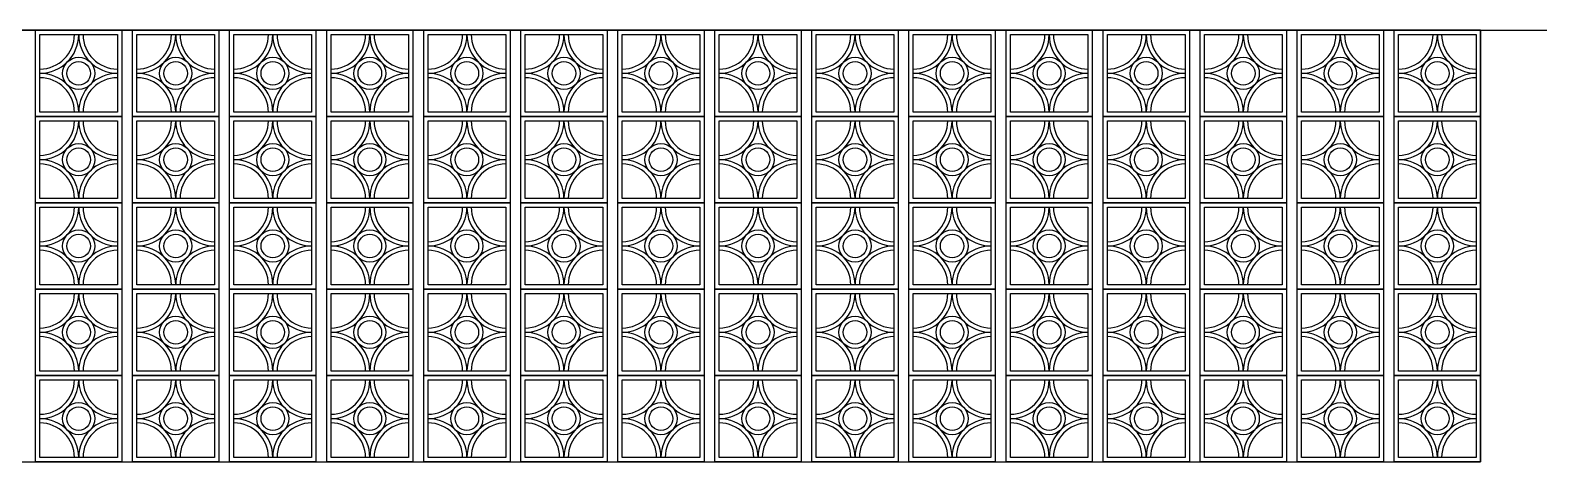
# Model space of a CAD drawing. Header units: metres. Extents: x 1422408 to 2565053, y 3723 to 80428.
# Drawn here: x 2267915.489 to 2267918.986, y 4222.563 to 4223.563 of the extents above; entities that cross this region are included whole.
import ezdxf

# ---------------------------------------------------------------- set-up
doc = ezdxf.new("R2010")
doc.units = ezdxf.units.M
doc.header["$LTSCALE"] = 3.5
doc.header["$MEASUREMENT"] = 0
doc.layers.get('0').update_dxf_attribs({"linetype": 'CONTINUOUS'})

msp = doc.modelspace()

# ---------------------------------------------------------------- linework, layer by layer
msp.add_line((2267907.48343, 4223.56294), (2267947.06853, 4223.56294))
for points in [[(2267913.70107, 4222.56294), (2267918.85106, 4222.56294), (2267918.85106, 4223.56294), (2267913.70107, 4223.56294)], [(2267915.50107, 4223.56294), (2267915.70107, 4223.56294), (2267915.70107, 4223.36294), (2267915.50107, 4223.36294)], [(2267915.72607, 4223.56294), (2267915.92607, 4223.56294), (2267915.92607, 4223.36294), (2267915.72607, 4223.36294)], [(2267915.95107, 4223.56294), (2267916.15107, 4223.56294), (2267916.15107, 4223.36294), (2267915.95107, 4223.36294)], [(2267916.17607, 4223.56294), (2267916.37607, 4223.56294), (2267916.37607, 4223.36294), (2267916.17607, 4223.36294)], [(2267916.40107, 4223.56294), (2267916.60107, 4223.56294), (2267916.60107, 4223.36294), (2267916.40107, 4223.36294)], [(2267916.62607, 4223.56294), (2267916.82607, 4223.56294), (2267916.82607, 4223.36294), (2267916.62607, 4223.36294)], [(2267916.85107, 4223.56294), (2267917.05106, 4223.56294), (2267917.05106, 4223.36294), (2267916.85107, 4223.36294)], [(2267917.07606, 4223.56294), (2267917.27606, 4223.56294), (2267917.27606, 4223.36294), (2267917.07606, 4223.36294)], [(2267917.30106, 4223.56294), (2267917.50106, 4223.56294), (2267917.50106, 4223.36294), (2267917.30106, 4223.36294)], [(2267917.52606, 4223.56294), (2267917.72606, 4223.56294), (2267917.72606, 4223.36294), (2267917.52606, 4223.36294)], [(2267917.75106, 4223.56294), (2267917.95106, 4223.56294), (2267917.95106, 4223.36294), (2267917.75106, 4223.36294)], [(2267917.97606, 4223.56294), (2267918.17606, 4223.56294), (2267918.17606, 4223.36294), (2267917.97606, 4223.36294)], [(2267918.20106, 4223.56294), (2267918.40106, 4223.56294), (2267918.40106, 4223.36294), (2267918.20106, 4223.36294)], [(2267918.42606, 4223.56294), (2267918.62606, 4223.56294), (2267918.62606, 4223.36294), (2267918.42606, 4223.36294)], [(2267918.65106, 4223.56294), (2267918.85106, 4223.56294), (2267918.85106, 4223.36294), (2267918.65106, 4223.36294)], [(2267915.51107, 4223.55294), (2267915.69107, 4223.55294), (2267915.69107, 4223.37294), (2267915.51107, 4223.37294)], [(2267915.73607, 4223.55294), (2267915.91607, 4223.55294), (2267915.91607, 4223.37294), (2267915.73607, 4223.37294)], [(2267915.96107, 4223.55294), (2267916.14107, 4223.55294), (2267916.14107, 4223.37294), (2267915.96107, 4223.37294)], [(2267916.18607, 4223.55294), (2267916.36607, 4223.55294), (2267916.36607, 4223.37294), (2267916.18607, 4223.37294)], [(2267916.41107, 4223.55294), (2267916.59107, 4223.55294), (2267916.59107, 4223.37294), (2267916.41107, 4223.37294)], [(2267916.63607, 4223.55294), (2267916.81607, 4223.55294), (2267916.81607, 4223.37294), (2267916.63607, 4223.37294)], [(2267916.86107, 4223.55294), (2267917.04106, 4223.55294), (2267917.04106, 4223.37294), (2267916.86107, 4223.37294)], [(2267917.08606, 4223.55294), (2267917.26606, 4223.55294), (2267917.26606, 4223.37294), (2267917.08606, 4223.37294)], [(2267917.31106, 4223.55294), (2267917.49106, 4223.55294), (2267917.49106, 4223.37294), (2267917.31106, 4223.37294)], [(2267917.53606, 4223.55294), (2267917.71606, 4223.55294), (2267917.71606, 4223.37294), (2267917.53606, 4223.37294)], [(2267917.76106, 4223.55294), (2267917.94106, 4223.55294), (2267917.94106, 4223.37294), (2267917.76106, 4223.37294)], [(2267917.98606, 4223.55294), (2267918.16606, 4223.55294), (2267918.16606, 4223.37294), (2267917.98606, 4223.37294)], [(2267918.21106, 4223.55294), (2267918.39106, 4223.55294), (2267918.39106, 4223.37294), (2267918.21106, 4223.37294)], [(2267918.43606, 4223.55294), (2267918.61606, 4223.55294), (2267918.61606, 4223.37294), (2267918.43606, 4223.37294)], [(2267918.66106, 4223.55294), (2267918.84106, 4223.55294), (2267918.84106, 4223.37294), (2267918.66106, 4223.37294)], [(2267915.50107, 4223.36294), (2267915.70107, 4223.36294), (2267915.70107, 4223.16294), (2267915.50107, 4223.16294)], [(2267915.51107, 4223.35294), (2267915.69107, 4223.35294), (2267915.69107, 4223.17294), (2267915.51107, 4223.17294)], [(2267915.72607, 4223.36294), (2267915.92607, 4223.36294), (2267915.92607, 4223.16294), (2267915.72607, 4223.16294)], [(2267915.73607, 4223.35294), (2267915.91607, 4223.35294), (2267915.91607, 4223.17294), (2267915.73607, 4223.17294)], [(2267915.95107, 4223.36294), (2267916.15107, 4223.36294), (2267916.15107, 4223.16294), (2267915.95107, 4223.16294)], [(2267915.96107, 4223.35294), (2267916.14107, 4223.35294), (2267916.14107, 4223.17294), (2267915.96107, 4223.17294)], [(2267916.17607, 4223.36294), (2267916.37607, 4223.36294), (2267916.37607, 4223.16294), (2267916.17607, 4223.16294)], [(2267916.18607, 4223.35294), (2267916.36607, 4223.35294), (2267916.36607, 4223.17294), (2267916.18607, 4223.17294)], [(2267916.40107, 4223.36294), (2267916.60107, 4223.36294), (2267916.60107, 4223.16294), (2267916.40107, 4223.16294)], [(2267916.41107, 4223.35294), (2267916.59107, 4223.35294), (2267916.59107, 4223.17294), (2267916.41107, 4223.17294)], [(2267916.62607, 4223.36294), (2267916.82607, 4223.36294), (2267916.82607, 4223.16294), (2267916.62607, 4223.16294)], [(2267916.63607, 4223.35294), (2267916.81607, 4223.35294), (2267916.81607, 4223.17294), (2267916.63607, 4223.17294)], [(2267916.85107, 4223.36294), (2267917.05106, 4223.36294), (2267917.05106, 4223.16294), (2267916.85107, 4223.16294)], [(2267916.86107, 4223.35294), (2267917.04106, 4223.35294), (2267917.04106, 4223.17294), (2267916.86107, 4223.17294)], [(2267917.07606, 4223.36294), (2267917.27606, 4223.36294), (2267917.27606, 4223.16294), (2267917.07606, 4223.16294)], [(2267917.08606, 4223.35294), (2267917.26606, 4223.35294), (2267917.26606, 4223.17294), (2267917.08606, 4223.17294)], [(2267917.30106, 4223.36294), (2267917.50106, 4223.36294), (2267917.50106, 4223.16294), (2267917.30106, 4223.16294)], [(2267917.31106, 4223.35294), (2267917.49106, 4223.35294), (2267917.49106, 4223.17294), (2267917.31106, 4223.17294)], [(2267917.52606, 4223.36294), (2267917.72606, 4223.36294), (2267917.72606, 4223.16294), (2267917.52606, 4223.16294)], [(2267917.53606, 4223.35294), (2267917.71606, 4223.35294), (2267917.71606, 4223.17294), (2267917.53606, 4223.17294)], [(2267917.75106, 4223.36294), (2267917.95106, 4223.36294), (2267917.95106, 4223.16294), (2267917.75106, 4223.16294)], [(2267917.76106, 4223.35294), (2267917.94106, 4223.35294), (2267917.94106, 4223.17294), (2267917.76106, 4223.17294)], [(2267917.97606, 4223.36294), (2267918.17606, 4223.36294), (2267918.17606, 4223.16294), (2267917.97606, 4223.16294)], [(2267917.98606, 4223.35294), (2267918.16606, 4223.35294), (2267918.16606, 4223.17294), (2267917.98606, 4223.17294)], [(2267918.20106, 4223.36294), (2267918.40106, 4223.36294), (2267918.40106, 4223.16294), (2267918.20106, 4223.16294)], [(2267918.21106, 4223.35294), (2267918.39106, 4223.35294), (2267918.39106, 4223.17294), (2267918.21106, 4223.17294)], [(2267918.42606, 4223.36294), (2267918.62606, 4223.36294), (2267918.62606, 4223.16294), (2267918.42606, 4223.16294)], [(2267918.43606, 4223.35294), (2267918.61606, 4223.35294), (2267918.61606, 4223.17294), (2267918.43606, 4223.17294)], [(2267918.65106, 4223.36294), (2267918.85106, 4223.36294), (2267918.85106, 4223.16294), (2267918.65106, 4223.16294)], [(2267918.66106, 4223.35294), (2267918.84106, 4223.35294), (2267918.84106, 4223.17294), (2267918.66106, 4223.17294)], [(2267915.50107, 4223.16294), (2267915.70107, 4223.16294), (2267915.70107, 4222.96294), (2267915.50107, 4222.96294)], [(2267915.51107, 4223.15294), (2267915.69107, 4223.15294), (2267915.69107, 4222.97294), (2267915.51107, 4222.97294)], [(2267915.72607, 4223.16294), (2267915.92607, 4223.16294), (2267915.92607, 4222.96294), (2267915.72607, 4222.96294)], [(2267915.73607, 4223.15294), (2267915.91607, 4223.15294), (2267915.91607, 4222.97294), (2267915.73607, 4222.97294)], [(2267915.95107, 4223.16294), (2267916.15107, 4223.16294), (2267916.15107, 4222.96294), (2267915.95107, 4222.96294)], [(2267915.96107, 4223.15294), (2267916.14107, 4223.15294), (2267916.14107, 4222.97294), (2267915.96107, 4222.97294)], [(2267916.17607, 4223.16294), (2267916.37607, 4223.16294), (2267916.37607, 4222.96294), (2267916.17607, 4222.96294)], [(2267916.18607, 4223.15294), (2267916.36607, 4223.15294), (2267916.36607, 4222.97294), (2267916.18607, 4222.97294)], [(2267916.40107, 4223.16294), (2267916.60107, 4223.16294), (2267916.60107, 4222.96294), (2267916.40107, 4222.96294)], [(2267916.41107, 4223.15294), (2267916.59107, 4223.15294), (2267916.59107, 4222.97294), (2267916.41107, 4222.97294)], [(2267916.62607, 4223.16294), (2267916.82607, 4223.16294), (2267916.82607, 4222.96294), (2267916.62607, 4222.96294)], [(2267916.63607, 4223.15294), (2267916.81607, 4223.15294), (2267916.81607, 4222.97294), (2267916.63607, 4222.97294)], [(2267916.85107, 4223.16294), (2267917.05106, 4223.16294), (2267917.05106, 4222.96294), (2267916.85107, 4222.96294)], [(2267916.86107, 4223.15294), (2267917.04106, 4223.15294), (2267917.04106, 4222.97294), (2267916.86107, 4222.97294)], [(2267917.07606, 4223.16294), (2267917.27606, 4223.16294), (2267917.27606, 4222.96294), (2267917.07606, 4222.96294)], [(2267917.08606, 4223.15294), (2267917.26606, 4223.15294), (2267917.26606, 4222.97294), (2267917.08606, 4222.97294)], [(2267917.30106, 4223.16294), (2267917.50106, 4223.16294), (2267917.50106, 4222.96294), (2267917.30106, 4222.96294)], [(2267917.31106, 4223.15294), (2267917.49106, 4223.15294), (2267917.49106, 4222.97294), (2267917.31106, 4222.97294)], [(2267917.52606, 4223.16294), (2267917.72606, 4223.16294), (2267917.72606, 4222.96294), (2267917.52606, 4222.96294)], [(2267917.53606, 4223.15294), (2267917.71606, 4223.15294), (2267917.71606, 4222.97294), (2267917.53606, 4222.97294)], [(2267917.75106, 4223.16294), (2267917.95106, 4223.16294), (2267917.95106, 4222.96294), (2267917.75106, 4222.96294)], [(2267917.76106, 4223.15294), (2267917.94106, 4223.15294), (2267917.94106, 4222.97294), (2267917.76106, 4222.97294)], [(2267917.97606, 4223.16294), (2267918.17606, 4223.16294), (2267918.17606, 4222.96294), (2267917.97606, 4222.96294)], [(2267917.98606, 4223.15294), (2267918.16606, 4223.15294), (2267918.16606, 4222.97294), (2267917.98606, 4222.97294)], [(2267918.20106, 4223.16294), (2267918.40106, 4223.16294), (2267918.40106, 4222.96294), (2267918.20106, 4222.96294)], [(2267918.21106, 4223.15294), (2267918.39106, 4223.15294), (2267918.39106, 4222.97294), (2267918.21106, 4222.97294)], [(2267918.42606, 4223.16294), (2267918.62606, 4223.16294), (2267918.62606, 4222.96294), (2267918.42606, 4222.96294)], [(2267918.43606, 4223.15294), (2267918.61606, 4223.15294), (2267918.61606, 4222.97294), (2267918.43606, 4222.97294)], [(2267918.65106, 4223.16294), (2267918.85106, 4223.16294), (2267918.85106, 4222.96294), (2267918.65106, 4222.96294)], [(2267918.66106, 4223.15294), (2267918.84106, 4223.15294), (2267918.84106, 4222.97294), (2267918.66106, 4222.97294)], [(2267915.50107, 4222.96294), (2267915.70107, 4222.96294), (2267915.70107, 4222.76294), (2267915.50107, 4222.76294)], [(2267915.51107, 4222.95294), (2267915.69107, 4222.95294), (2267915.69107, 4222.77294), (2267915.51107, 4222.77294)], [(2267915.72607, 4222.96294), (2267915.92607, 4222.96294), (2267915.92607, 4222.76294), (2267915.72607, 4222.76294)], [(2267915.73607, 4222.95294), (2267915.91607, 4222.95294), (2267915.91607, 4222.77294), (2267915.73607, 4222.77294)], [(2267915.95107, 4222.96294), (2267916.15107, 4222.96294), (2267916.15107, 4222.76294), (2267915.95107, 4222.76294)], [(2267915.96107, 4222.95294), (2267916.14107, 4222.95294), (2267916.14107, 4222.77294), (2267915.96107, 4222.77294)], [(2267916.17607, 4222.96294), (2267916.37607, 4222.96294), (2267916.37607, 4222.76294), (2267916.17607, 4222.76294)], [(2267916.18607, 4222.95294), (2267916.36607, 4222.95294), (2267916.36607, 4222.77294), (2267916.18607, 4222.77294)], [(2267916.40107, 4222.96294), (2267916.60107, 4222.96294), (2267916.60107, 4222.76294), (2267916.40107, 4222.76294)], [(2267916.41107, 4222.95294), (2267916.59107, 4222.95294), (2267916.59107, 4222.77294), (2267916.41107, 4222.77294)], [(2267916.62607, 4222.96294), (2267916.82607, 4222.96294), (2267916.82607, 4222.76294), (2267916.62607, 4222.76294)], [(2267916.63607, 4222.95294), (2267916.81607, 4222.95294), (2267916.81607, 4222.77294), (2267916.63607, 4222.77294)], [(2267916.85107, 4222.96294), (2267917.05106, 4222.96294), (2267917.05106, 4222.76294), (2267916.85107, 4222.76294)], [(2267916.86107, 4222.95294), (2267917.04106, 4222.95294), (2267917.04106, 4222.77294), (2267916.86107, 4222.77294)], [(2267917.07606, 4222.96294), (2267917.27606, 4222.96294), (2267917.27606, 4222.76294), (2267917.07606, 4222.76294)], [(2267917.08606, 4222.95294), (2267917.26606, 4222.95294), (2267917.26606, 4222.77294), (2267917.08606, 4222.77294)], [(2267917.30106, 4222.96294), (2267917.50106, 4222.96294), (2267917.50106, 4222.76294), (2267917.30106, 4222.76294)], [(2267917.31106, 4222.95294), (2267917.49106, 4222.95294), (2267917.49106, 4222.77294), (2267917.31106, 4222.77294)], [(2267917.52606, 4222.96294), (2267917.72606, 4222.96294), (2267917.72606, 4222.76294), (2267917.52606, 4222.76294)], [(2267917.53606, 4222.95294), (2267917.71606, 4222.95294), (2267917.71606, 4222.77294), (2267917.53606, 4222.77294)], [(2267917.75106, 4222.96294), (2267917.95106, 4222.96294), (2267917.95106, 4222.76294), (2267917.75106, 4222.76294)], [(2267917.76106, 4222.95294), (2267917.94106, 4222.95294), (2267917.94106, 4222.77294), (2267917.76106, 4222.77294)], [(2267917.97606, 4222.96294), (2267918.17606, 4222.96294), (2267918.17606, 4222.76294), (2267917.97606, 4222.76294)], [(2267917.98606, 4222.95294), (2267918.16606, 4222.95294), (2267918.16606, 4222.77294), (2267917.98606, 4222.77294)], [(2267918.20106, 4222.96294), (2267918.40106, 4222.96294), (2267918.40106, 4222.76294), (2267918.20106, 4222.76294)], [(2267918.21106, 4222.95294), (2267918.39106, 4222.95294), (2267918.39106, 4222.77294), (2267918.21106, 4222.77294)], [(2267918.42606, 4222.96294), (2267918.62606, 4222.96294), (2267918.62606, 4222.76294), (2267918.42606, 4222.76294)], [(2267918.43606, 4222.95294), (2267918.61606, 4222.95294), (2267918.61606, 4222.77294), (2267918.43606, 4222.77294)], [(2267918.65106, 4222.96294), (2267918.85106, 4222.96294), (2267918.85106, 4222.76294), (2267918.65106, 4222.76294)], [(2267918.66106, 4222.95294), (2267918.84106, 4222.95294), (2267918.84106, 4222.77294), (2267918.66106, 4222.77294)], [(2267915.50107, 4222.76294), (2267915.70107, 4222.76294), (2267915.70107, 4222.56294), (2267915.50107, 4222.56294)], [(2267915.72607, 4222.76294), (2267915.92607, 4222.76294), (2267915.92607, 4222.56294), (2267915.72607, 4222.56294)], [(2267915.95107, 4222.76294), (2267916.15107, 4222.76294), (2267916.15107, 4222.56294), (2267915.95107, 4222.56294)], [(2267916.17607, 4222.76294), (2267916.37607, 4222.76294), (2267916.37607, 4222.56294), (2267916.17607, 4222.56294)], [(2267916.40107, 4222.76294), (2267916.60107, 4222.76294), (2267916.60107, 4222.56294), (2267916.40107, 4222.56294)], [(2267916.62607, 4222.76294), (2267916.82607, 4222.76294), (2267916.82607, 4222.56294), (2267916.62607, 4222.56294)], [(2267916.85107, 4222.76294), (2267917.05106, 4222.76294), (2267917.05106, 4222.56294), (2267916.85107, 4222.56294)], [(2267917.07606, 4222.76294), (2267917.27606, 4222.76294), (2267917.27606, 4222.56294), (2267917.07606, 4222.56294)], [(2267917.30106, 4222.76294), (2267917.50106, 4222.76294), (2267917.50106, 4222.56294), (2267917.30106, 4222.56294)], [(2267917.52606, 4222.76294), (2267917.72606, 4222.76294), (2267917.72606, 4222.56294), (2267917.52606, 4222.56294)], [(2267917.75106, 4222.76294), (2267917.95106, 4222.76294), (2267917.95106, 4222.56294), (2267917.75106, 4222.56294)], [(2267917.97606, 4222.76294), (2267918.17606, 4222.76294), (2267918.17606, 4222.56294), (2267917.97606, 4222.56294)], [(2267918.20106, 4222.76294), (2267918.40106, 4222.76294), (2267918.40106, 4222.56294), (2267918.20106, 4222.56294)], [(2267918.42606, 4222.76294), (2267918.62606, 4222.76294), (2267918.62606, 4222.56294), (2267918.42606, 4222.56294)], [(2267918.65106, 4222.76294), (2267918.85106, 4222.76294), (2267918.85106, 4222.56294), (2267918.65106, 4222.56294)], [(2267915.51107, 4222.75294), (2267915.69107, 4222.75294), (2267915.69107, 4222.57294), (2267915.51107, 4222.57294)], [(2267915.73607, 4222.75294), (2267915.91607, 4222.75294), (2267915.91607, 4222.57294), (2267915.73607, 4222.57294)], [(2267915.96107, 4222.75294), (2267916.14107, 4222.75294), (2267916.14107, 4222.57294), (2267915.96107, 4222.57294)], [(2267916.18607, 4222.75294), (2267916.36607, 4222.75294), (2267916.36607, 4222.57294), (2267916.18607, 4222.57294)], [(2267916.41107, 4222.75294), (2267916.59107, 4222.75294), (2267916.59107, 4222.57294), (2267916.41107, 4222.57294)], [(2267916.63607, 4222.75294), (2267916.81607, 4222.75294), (2267916.81607, 4222.57294), (2267916.63607, 4222.57294)], [(2267916.86107, 4222.75294), (2267917.04106, 4222.75294), (2267917.04106, 4222.57294), (2267916.86107, 4222.57294)], [(2267917.08606, 4222.75294), (2267917.26606, 4222.75294), (2267917.26606, 4222.57294), (2267917.08606, 4222.57294)], [(2267917.31106, 4222.75294), (2267917.49106, 4222.75294), (2267917.49106, 4222.57294), (2267917.31106, 4222.57294)], [(2267917.53606, 4222.75294), (2267917.71606, 4222.75294), (2267917.71606, 4222.57294), (2267917.53606, 4222.57294)], [(2267917.76106, 4222.75294), (2267917.94106, 4222.75294), (2267917.94106, 4222.57294), (2267917.76106, 4222.57294)], [(2267917.98606, 4222.75294), (2267918.16606, 4222.75294), (2267918.16606, 4222.57294), (2267917.98606, 4222.57294)], [(2267918.21106, 4222.75294), (2267918.39106, 4222.75294), (2267918.39106, 4222.57294), (2267918.21106, 4222.57294)], [(2267918.43606, 4222.75294), (2267918.61606, 4222.75294), (2267918.61606, 4222.57294), (2267918.43606, 4222.57294)], [(2267918.66106, 4222.75294), (2267918.84106, 4222.75294), (2267918.84106, 4222.57294), (2267918.66106, 4222.57294)]]:
    msp.add_lwpolyline(points, close=True)
for centre, radius in [((2267915.60107, 4223.46294), 0.03728), ((2267915.82607, 4223.46294), 0.03728), ((2267916.05107, 4223.46294), 0.03728), ((2267916.27607, 4223.46294), 0.03728), ((2267916.50107, 4223.46294), 0.03728), ((2267916.72607, 4223.46294), 0.03728), ((2267916.95107, 4223.46294), 0.03728), ((2267917.17606, 4223.46294), 0.03728), ((2267917.40106, 4223.46294), 0.03728), ((2267917.62606, 4223.46294), 0.03728), ((2267917.85106, 4223.46294), 0.03728), ((2267918.07606, 4223.46294), 0.03728), ((2267918.30106, 4223.46294), 0.03728), ((2267918.52606, 4223.46294), 0.03728), ((2267918.75106, 4223.46294), 0.03728), ((2267915.60107, 4223.46294), 0.02728), ((2267915.82607, 4223.46294), 0.02728), ((2267916.05107, 4223.46294), 0.02728), ((2267916.27607, 4223.46294), 0.02728), ((2267916.50107, 4223.46294), 0.02728), ((2267916.72607, 4223.46294), 0.02728), ((2267916.95107, 4223.46294), 0.02728), ((2267917.17606, 4223.46294), 0.02728), ((2267917.40106, 4223.46294), 0.02728), ((2267917.62606, 4223.46294), 0.02728), ((2267917.85106, 4223.46294), 0.02728), ((2267918.07606, 4223.46294), 0.02728), ((2267918.30106, 4223.46294), 0.02728), ((2267918.52606, 4223.46294), 0.02728), ((2267918.75106, 4223.46294), 0.02728), ((2267915.60107, 4223.26294), 0.03728), ((2267915.60107, 4223.26294), 0.02728), ((2267915.82607, 4223.26294), 0.03728), ((2267915.82607, 4223.26294), 0.02728), ((2267916.05107, 4223.26294), 0.03728), ((2267916.05107, 4223.26294), 0.02728), ((2267916.27607, 4223.26294), 0.03728), ((2267916.27607, 4223.26294), 0.02728), ((2267916.50107, 4223.26294), 0.03728), ((2267916.50107, 4223.26294), 0.02728), ((2267916.72607, 4223.26294), 0.03728), ((2267916.72607, 4223.26294), 0.02728), ((2267916.95107, 4223.26294), 0.03728), ((2267916.95107, 4223.26294), 0.02728), ((2267917.17606, 4223.26294), 0.03728), ((2267917.17606, 4223.26294), 0.02728), ((2267917.40106, 4223.26294), 0.03728), ((2267917.40106, 4223.26294), 0.02728), ((2267917.62606, 4223.26294), 0.03728), ((2267917.62606, 4223.26294), 0.02728), ((2267917.85106, 4223.26294), 0.03728), ((2267917.85106, 4223.26294), 0.02728), ((2267918.07606, 4223.26294), 0.03728), ((2267918.07606, 4223.26294), 0.02728), ((2267918.30106, 4223.26294), 0.03728), ((2267918.30106, 4223.26294), 0.02728), ((2267918.52606, 4223.26294), 0.03728), ((2267918.52606, 4223.26294), 0.02728), ((2267918.75106, 4223.26294), 0.03728), ((2267918.75106, 4223.26294), 0.02728), ((2267915.60107, 4223.06294), 0.03728), ((2267915.60107, 4223.06294), 0.02728), ((2267915.82607, 4223.06294), 0.03728), ((2267915.82607, 4223.06294), 0.02728), ((2267916.05107, 4223.06294), 0.03728), ((2267916.05107, 4223.06294), 0.02728), ((2267916.27607, 4223.06294), 0.03728), ((2267916.27607, 4223.06294), 0.02728), ((2267916.50107, 4223.06294), 0.03728), ((2267916.50107, 4223.06294), 0.02728), ((2267916.72607, 4223.06294), 0.03728), ((2267916.72607, 4223.06294), 0.02728), ((2267916.95107, 4223.06294), 0.03728), ((2267916.95107, 4223.06294), 0.02728), ((2267917.17606, 4223.06294), 0.03728), ((2267917.17606, 4223.06294), 0.02728), ((2267917.40106, 4223.06294), 0.03728), ((2267917.40106, 4223.06294), 0.02728), ((2267917.62606, 4223.06294), 0.03728), ((2267917.62606, 4223.06294), 0.02728), ((2267917.85106, 4223.06294), 0.03728), ((2267917.85106, 4223.06294), 0.02728), ((2267918.07606, 4223.06294), 0.03728), ((2267918.07606, 4223.06294), 0.02728), ((2267918.30106, 4223.06294), 0.03728), ((2267918.30106, 4223.06294), 0.02728), ((2267918.52606, 4223.06294), 0.03728), ((2267918.52606, 4223.06294), 0.02728), ((2267918.75106, 4223.06294), 0.03728), ((2267918.75106, 4223.06294), 0.02728), ((2267915.60107, 4222.86294), 0.03728), ((2267915.82607, 4222.86294), 0.03728), ((2267916.05107, 4222.86294), 0.03728), ((2267916.27607, 4222.86294), 0.03728), ((2267916.50107, 4222.86294), 0.03728), ((2267916.72607, 4222.86294), 0.03728), ((2267916.95107, 4222.86294), 0.03728), ((2267917.17606, 4222.86294), 0.03728), ((2267917.40106, 4222.86294), 0.03728), ((2267917.62606, 4222.86294), 0.03728), ((2267917.85106, 4222.86294), 0.03728), ((2267918.07606, 4222.86294), 0.03728), ((2267918.30106, 4222.86294), 0.03728), ((2267918.52606, 4222.86294), 0.03728), ((2267918.75106, 4222.86294), 0.03728), ((2267915.60107, 4222.86294), 0.02728), ((2267915.82607, 4222.86294), 0.02728), ((2267916.05107, 4222.86294), 0.02728), ((2267916.27607, 4222.86294), 0.02728), ((2267916.50107, 4222.86294), 0.02728), ((2267916.72607, 4222.86294), 0.02728), ((2267916.95107, 4222.86294), 0.02728), ((2267917.17606, 4222.86294), 0.02728), ((2267917.40106, 4222.86294), 0.02728), ((2267917.62606, 4222.86294), 0.02728), ((2267917.85106, 4222.86294), 0.02728), ((2267918.07606, 4222.86294), 0.02728), ((2267918.30106, 4222.86294), 0.02728), ((2267918.52606, 4222.86294), 0.02728), ((2267918.75106, 4222.86294), 0.02728), ((2267915.60107, 4222.66294), 0.03728), ((2267915.60107, 4222.66294), 0.02728), ((2267915.82607, 4222.66294), 0.03728), ((2267915.82607, 4222.66294), 0.02728), ((2267916.05107, 4222.66294), 0.03728), ((2267916.05107, 4222.66294), 0.02728), ((2267916.27607, 4222.66294), 0.03728), ((2267916.27607, 4222.66294), 0.02728), ((2267916.50107, 4222.66294), 0.03728), ((2267916.50107, 4222.66294), 0.02728), ((2267916.72607, 4222.66294), 0.03728), ((2267916.72607, 4222.66294), 0.02728), ((2267916.95107, 4222.66294), 0.03728), ((2267916.95107, 4222.66294), 0.02728), ((2267917.17606, 4222.66294), 0.03728), ((2267917.17606, 4222.66294), 0.02728), ((2267917.40106, 4222.66294), 0.03728), ((2267917.40106, 4222.66294), 0.02728), ((2267917.62606, 4222.66294), 0.03728), ((2267917.62606, 4222.66294), 0.02728), ((2267917.85106, 4222.66294), 0.03728), ((2267917.85106, 4222.66294), 0.02728), ((2267918.07606, 4222.66294), 0.03728), ((2267918.07606, 4222.66294), 0.02728), ((2267918.30106, 4222.66294), 0.03728), ((2267918.30106, 4222.66294), 0.02728), ((2267918.52606, 4222.66294), 0.03728), ((2267918.52606, 4222.66294), 0.02728), ((2267918.75106, 4222.66294), 0.03728), ((2267918.75106, 4222.66294), 0.02728)]:
    msp.add_circle(centre, radius)
for centre, radius, start, end in [((2267915.51107, 4223.55294), 0.09, 270, 0), ((2267915.51107, 4223.55294), 0.08, 270, 0), ((2267915.69107, 4223.55294), 0.09, 180, 270), ((2267915.69107, 4223.55294), 0.08, 180, 270), ((2267915.73607, 4223.55294), 0.09, 270, 0), ((2267915.73607, 4223.55294), 0.08, 270, 0), ((2267915.91607, 4223.55294), 0.09, 180, 270), ((2267915.91607, 4223.55294), 0.08, 180, 270), ((2267915.96107, 4223.55294), 0.09, 270, 0), ((2267915.96107, 4223.55294), 0.08, 270, 0), ((2267916.14107, 4223.55294), 0.09, 180, 270), ((2267916.14107, 4223.55294), 0.08, 180, 270), ((2267916.18607, 4223.55294), 0.09, 270, 0), ((2267916.18607, 4223.55294), 0.08, 270, 0), ((2267916.36607, 4223.55294), 0.09, 180, 270), ((2267916.36607, 4223.55294), 0.08, 180, 270), ((2267916.41107, 4223.55294), 0.09, 270, 0), ((2267916.41107, 4223.55294), 0.08, 270, 0), ((2267916.59107, 4223.55294), 0.09, 180, 270), ((2267916.59107, 4223.55294), 0.08, 180, 270), ((2267916.63607, 4223.55294), 0.09, 270, 0), ((2267916.63607, 4223.55294), 0.08, 270, 0), ((2267916.81607, 4223.55294), 0.09, 180, 270), ((2267916.81607, 4223.55294), 0.08, 180, 270), ((2267916.86107, 4223.55294), 0.09, 270, 0), ((2267916.86107, 4223.55294), 0.08, 270, 0), ((2267917.04106, 4223.55294), 0.09, 180, 270), ((2267917.04106, 4223.55294), 0.08, 180, 270), ((2267917.08606, 4223.55294), 0.09, 270, 0), ((2267917.08606, 4223.55294), 0.08, 270, 0), ((2267917.26606, 4223.55294), 0.09, 180, 270), ((2267917.26606, 4223.55294), 0.08, 180, 270), ((2267917.31106, 4223.55294), 0.09, 270, 0), ((2267917.31106, 4223.55294), 0.08, 270, 0), ((2267917.49106, 4223.55294), 0.09, 180, 270), ((2267917.49106, 4223.55294), 0.08, 180, 270), ((2267917.53606, 4223.55294), 0.09, 270, 0), ((2267917.53606, 4223.55294), 0.08, 270, 0), ((2267917.71606, 4223.55294), 0.09, 180, 270), ((2267917.71606, 4223.55294), 0.08, 180, 270), ((2267917.76106, 4223.55294), 0.09, 270, 0), ((2267917.76106, 4223.55294), 0.08, 270, 0), ((2267917.94106, 4223.55294), 0.09, 180, 270), ((2267917.94106, 4223.55294), 0.08, 180, 270), ((2267917.98606, 4223.55294), 0.09, 270, 0), ((2267917.98606, 4223.55294), 0.08, 270, 0), ((2267918.16606, 4223.55294), 0.09, 180, 270), ((2267918.16606, 4223.55294), 0.08, 180, 270), ((2267918.21106, 4223.55294), 0.09, 270, 0), ((2267918.21106, 4223.55294), 0.08, 270, 0), ((2267918.39106, 4223.55294), 0.09, 180, 270), ((2267918.39106, 4223.55294), 0.08, 180, 270), ((2267918.43606, 4223.55294), 0.09, 270, 0), ((2267918.43606, 4223.55294), 0.08, 270, 0), ((2267918.61606, 4223.55294), 0.09, 180, 270), ((2267918.61606, 4223.55294), 0.08, 180, 270), ((2267918.66106, 4223.55294), 0.09, 270, 0), ((2267918.66106, 4223.55294), 0.08, 270, 0), ((2267918.84106, 4223.55294), 0.09, 180, 270), ((2267918.84106, 4223.55294), 0.08, 180, 270), ((2267915.51107, 4223.37294), 0.09, 0, 90), ((2267915.69107, 4223.37294), 0.09, 90, 180), ((2267915.73607, 4223.37294), 0.09, 0, 90), ((2267915.91607, 4223.37294), 0.09, 90, 180), ((2267915.96107, 4223.37294), 0.09, 0, 90), ((2267916.14107, 4223.37294), 0.09, 90, 180), ((2267916.18607, 4223.37294), 0.09, 0, 90), ((2267916.36607, 4223.37294), 0.09, 90, 180), ((2267916.41107, 4223.37294), 0.09, 0, 90), ((2267916.59107, 4223.37294), 0.09, 90, 180), ((2267916.63607, 4223.37294), 0.09, 0, 90), ((2267916.81607, 4223.37294), 0.09, 90, 180), ((2267916.86107, 4223.37294), 0.09, 0, 90), ((2267917.04106, 4223.37294), 0.09, 90, 180), ((2267917.08606, 4223.37294), 0.09, 0, 90), ((2267917.26606, 4223.37294), 0.09, 90, 180), ((2267917.31106, 4223.37294), 0.09, 0, 90), ((2267917.49106, 4223.37294), 0.09, 90, 180), ((2267917.53606, 4223.37294), 0.09, 0, 90), ((2267917.71606, 4223.37294), 0.09, 90, 180), ((2267917.76106, 4223.37294), 0.09, 0, 90), ((2267917.94106, 4223.37294), 0.09, 90, 180), ((2267917.98606, 4223.37294), 0.09, 0, 90), ((2267918.16606, 4223.37294), 0.09, 90, 180), ((2267918.21106, 4223.37294), 0.09, 0, 90), ((2267918.39106, 4223.37294), 0.09, 90, 180), ((2267918.43606, 4223.37294), 0.09, 0, 90), ((2267918.61606, 4223.37294), 0.09, 90, 180), ((2267918.66106, 4223.37294), 0.09, 0, 90), ((2267918.84106, 4223.37294), 0.09, 90, 180), ((2267915.51107, 4223.37294), 0.08, 0, 90), ((2267915.69107, 4223.37294), 0.08, 90, 180), ((2267915.73607, 4223.37294), 0.08, 0, 90), ((2267915.91607, 4223.37294), 0.08, 90, 180), ((2267915.96107, 4223.37294), 0.08, 0, 90), ((2267916.14107, 4223.37294), 0.08, 90, 180), ((2267916.18607, 4223.37294), 0.08, 0, 90), ((2267916.36607, 4223.37294), 0.08, 90, 180), ((2267916.41107, 4223.37294), 0.08, 0, 90), ((2267916.59107, 4223.37294), 0.08, 90, 180), ((2267916.63607, 4223.37294), 0.08, 0, 90), ((2267916.81607, 4223.37294), 0.08, 90, 180), ((2267916.86107, 4223.37294), 0.08, 0, 90), ((2267917.04106, 4223.37294), 0.08, 90, 180), ((2267917.08606, 4223.37294), 0.08, 0, 90), ((2267917.26606, 4223.37294), 0.08, 90, 180), ((2267917.31106, 4223.37294), 0.08, 0, 90), ((2267917.49106, 4223.37294), 0.08, 90, 180), ((2267917.53606, 4223.37294), 0.08, 0, 90), ((2267917.71606, 4223.37294), 0.08, 90, 180), ((2267917.76106, 4223.37294), 0.08, 0, 90), ((2267917.94106, 4223.37294), 0.08, 90, 180), ((2267917.98606, 4223.37294), 0.08, 0, 90), ((2267918.16606, 4223.37294), 0.08, 90, 180), ((2267918.21106, 4223.37294), 0.08, 0, 90), ((2267918.39106, 4223.37294), 0.08, 90, 180), ((2267918.43606, 4223.37294), 0.08, 0, 90), ((2267918.61606, 4223.37294), 0.08, 90, 180), ((2267918.66106, 4223.37294), 0.08, 0, 90), ((2267918.84106, 4223.37294), 0.08, 90, 180), ((2267915.51107, 4223.35294), 0.09, 270, 0), ((2267915.51107, 4223.35294), 0.08, 270, 0), ((2267915.69107, 4223.35294), 0.09, 180, 270), ((2267915.69107, 4223.35294), 0.08, 180, 270), ((2267915.73607, 4223.35294), 0.09, 270, 0), ((2267915.73607, 4223.35294), 0.08, 270, 0), ((2267915.91607, 4223.35294), 0.09, 180, 270), ((2267915.91607, 4223.35294), 0.08, 180, 270), ((2267915.96107, 4223.35294), 0.09, 270, 0), ((2267915.96107, 4223.35294), 0.08, 270, 0), ((2267916.14107, 4223.35294), 0.09, 180, 270), ((2267916.14107, 4223.35294), 0.08, 180, 270), ((2267916.18607, 4223.35294), 0.09, 270, 0), ((2267916.18607, 4223.35294), 0.08, 270, 0), ((2267916.36607, 4223.35294), 0.09, 180, 270), ((2267916.36607, 4223.35294), 0.08, 180, 270), ((2267916.41107, 4223.35294), 0.09, 270, 0), ((2267916.41107, 4223.35294), 0.08, 270, 0), ((2267916.59107, 4223.35294), 0.09, 180, 270), ((2267916.59107, 4223.35294), 0.08, 180, 270), ((2267916.63607, 4223.35294), 0.09, 270, 0), ((2267916.63607, 4223.35294), 0.08, 270, 0), ((2267916.81607, 4223.35294), 0.09, 180, 270), ((2267916.81607, 4223.35294), 0.08, 180, 270), ((2267916.86107, 4223.35294), 0.09, 270, 0), ((2267916.86107, 4223.35294), 0.08, 270, 0), ((2267917.04106, 4223.35294), 0.09, 180, 270), ((2267917.04106, 4223.35294), 0.08, 180, 270), ((2267917.08606, 4223.35294), 0.09, 270, 0), ((2267917.08606, 4223.35294), 0.08, 270, 0), ((2267917.26606, 4223.35294), 0.09, 180, 270), ((2267917.26606, 4223.35294), 0.08, 180, 270), ((2267917.31106, 4223.35294), 0.09, 270, 0), ((2267917.31106, 4223.35294), 0.08, 270, 0), ((2267917.49106, 4223.35294), 0.09, 180, 270), ((2267917.49106, 4223.35294), 0.08, 180, 270), ((2267917.53606, 4223.35294), 0.09, 270, 0), ((2267917.53606, 4223.35294), 0.08, 270, 0), ((2267917.71606, 4223.35294), 0.09, 180, 270), ((2267917.71606, 4223.35294), 0.08, 180, 270), ((2267917.76106, 4223.35294), 0.09, 270, 0), ((2267917.76106, 4223.35294), 0.08, 270, 0), ((2267917.94106, 4223.35294), 0.09, 180, 270), ((2267917.94106, 4223.35294), 0.08, 180, 270), ((2267917.98606, 4223.35294), 0.09, 270, 0), ((2267917.98606, 4223.35294), 0.08, 270, 0), ((2267918.16606, 4223.35294), 0.09, 180, 270), ((2267918.16606, 4223.35294), 0.08, 180, 270), ((2267918.21106, 4223.35294), 0.09, 270, 0), ((2267918.21106, 4223.35294), 0.08, 270, 0), ((2267918.39106, 4223.35294), 0.09, 180, 270), ((2267918.39106, 4223.35294), 0.08, 180, 270), ((2267918.43606, 4223.35294), 0.09, 270, 0), ((2267918.43606, 4223.35294), 0.08, 270, 0), ((2267918.61606, 4223.35294), 0.09, 180, 270), ((2267918.61606, 4223.35294), 0.08, 180, 270), ((2267918.66106, 4223.35294), 0.09, 270, 0), ((2267918.66106, 4223.35294), 0.08, 270, 0), ((2267918.84106, 4223.35294), 0.09, 180, 270), ((2267918.84106, 4223.35294), 0.08, 180, 270), ((2267915.51107, 4223.17294), 0.09, 0, 90), ((2267915.51107, 4223.17294), 0.08, 0, 90), ((2267915.69107, 4223.17294), 0.09, 90, 180), ((2267915.69107, 4223.17294), 0.08, 90, 180), ((2267915.73607, 4223.17294), 0.09, 0, 90), ((2267915.73607, 4223.17294), 0.08, 0, 90), ((2267915.91607, 4223.17294), 0.09, 90, 180), ((2267915.91607, 4223.17294), 0.08, 90, 180), ((2267915.96107, 4223.17294), 0.09, 0, 90), ((2267915.96107, 4223.17294), 0.08, 0, 90), ((2267916.14107, 4223.17294), 0.09, 90, 180), ((2267916.14107, 4223.17294), 0.08, 90, 180), ((2267916.18607, 4223.17294), 0.09, 0, 90), ((2267916.18607, 4223.17294), 0.08, 0, 90), ((2267916.36607, 4223.17294), 0.09, 90, 180), ((2267916.36607, 4223.17294), 0.08, 90, 180), ((2267916.41107, 4223.17294), 0.09, 0, 90), ((2267916.41107, 4223.17294), 0.08, 0, 90), ((2267916.59107, 4223.17294), 0.09, 90, 180), ((2267916.59107, 4223.17294), 0.08, 90, 180), ((2267916.63607, 4223.17294), 0.09, 0, 90), ((2267916.63607, 4223.17294), 0.08, 0, 90), ((2267916.81607, 4223.17294), 0.09, 90, 180), ((2267916.81607, 4223.17294), 0.08, 90, 180), ((2267916.86107, 4223.17294), 0.09, 0, 90), ((2267916.86107, 4223.17294), 0.08, 0, 90), ((2267917.04106, 4223.17294), 0.09, 90, 180), ((2267917.04106, 4223.17294), 0.08, 90, 180), ((2267917.08606, 4223.17294), 0.09, 0, 90), ((2267917.08606, 4223.17294), 0.08, 0, 90), ((2267917.26606, 4223.17294), 0.09, 90, 180), ((2267917.26606, 4223.17294), 0.08, 90, 180), ((2267917.31106, 4223.17294), 0.09, 0, 90), ((2267917.31106, 4223.17294), 0.08, 0, 90), ((2267917.49106, 4223.17294), 0.09, 90, 180), ((2267917.49106, 4223.17294), 0.08, 90, 180), ((2267917.53606, 4223.17294), 0.09, 0, 90), ((2267917.53606, 4223.17294), 0.08, 0, 90), ((2267917.71606, 4223.17294), 0.09, 90, 180), ((2267917.71606, 4223.17294), 0.08, 90, 180), ((2267917.76106, 4223.17294), 0.09, 0, 90), ((2267917.76106, 4223.17294), 0.08, 0, 90), ((2267917.94106, 4223.17294), 0.09, 90, 180), ((2267917.94106, 4223.17294), 0.08, 90, 180), ((2267917.98606, 4223.17294), 0.09, 0, 90), ((2267917.98606, 4223.17294), 0.08, 0, 90), ((2267918.16606, 4223.17294), 0.09, 90, 180), ((2267918.16606, 4223.17294), 0.08, 90, 180), ((2267918.21106, 4223.17294), 0.09, 0, 90), ((2267918.21106, 4223.17294), 0.08, 0, 90), ((2267918.39106, 4223.17294), 0.09, 90, 180), ((2267918.39106, 4223.17294), 0.08, 90, 180), ((2267918.43606, 4223.17294), 0.09, 0, 90), ((2267918.43606, 4223.17294), 0.08, 0, 90), ((2267918.61606, 4223.17294), 0.09, 90, 180), ((2267918.61606, 4223.17294), 0.08, 90, 180), ((2267918.66106, 4223.17294), 0.09, 0, 90), ((2267918.66106, 4223.17294), 0.08, 0, 90), ((2267918.84106, 4223.17294), 0.09, 90, 180), ((2267918.84106, 4223.17294), 0.08, 90, 180), ((2267915.51107, 4223.15294), 0.09, 270, 0), ((2267915.51107, 4223.15294), 0.08, 270, 0), ((2267915.69107, 4223.15294), 0.09, 180, 270), ((2267915.69107, 4223.15294), 0.08, 180, 270), ((2267915.73607, 4223.15294), 0.09, 270, 0), ((2267915.73607, 4223.15294), 0.08, 270, 0), ((2267915.91607, 4223.15294), 0.09, 180, 270), ((2267915.91607, 4223.15294), 0.08, 180, 270), ((2267915.96107, 4223.15294), 0.09, 270, 0), ((2267915.96107, 4223.15294), 0.08, 270, 0), ((2267916.14107, 4223.15294), 0.09, 180, 270), ((2267916.14107, 4223.15294), 0.08, 180, 270), ((2267916.18607, 4223.15294), 0.09, 270, 0), ((2267916.18607, 4223.15294), 0.08, 270, 0), ((2267916.36607, 4223.15294), 0.09, 180, 270), ((2267916.36607, 4223.15294), 0.08, 180, 270), ((2267916.41107, 4223.15294), 0.09, 270, 0), ((2267916.41107, 4223.15294), 0.08, 270, 0), ((2267916.59107, 4223.15294), 0.09, 180, 270), ((2267916.59107, 4223.15294), 0.08, 180, 270), ((2267916.63607, 4223.15294), 0.09, 270, 0), ((2267916.63607, 4223.15294), 0.08, 270, 0), ((2267916.81607, 4223.15294), 0.09, 180, 270), ((2267916.81607, 4223.15294), 0.08, 180, 270), ((2267916.86107, 4223.15294), 0.09, 270, 0), ((2267916.86107, 4223.15294), 0.08, 270, 0), ((2267917.04106, 4223.15294), 0.09, 180, 270), ((2267917.04106, 4223.15294), 0.08, 180, 270), ((2267917.08606, 4223.15294), 0.09, 270, 0), ((2267917.08606, 4223.15294), 0.08, 270, 0), ((2267917.26606, 4223.15294), 0.09, 180, 270), ((2267917.26606, 4223.15294), 0.08, 180, 270), ((2267917.31106, 4223.15294), 0.09, 270, 0), ((2267917.31106, 4223.15294), 0.08, 270, 0), ((2267917.49106, 4223.15294), 0.09, 180, 270), ((2267917.49106, 4223.15294), 0.08, 180, 270), ((2267917.53606, 4223.15294), 0.09, 270, 0), ((2267917.53606, 4223.15294), 0.08, 270, 0), ((2267917.71606, 4223.15294), 0.09, 180, 270), ((2267917.71606, 4223.15294), 0.08, 180, 270), ((2267917.76106, 4223.15294), 0.09, 270, 0), ((2267917.76106, 4223.15294), 0.08, 270, 0), ((2267917.94106, 4223.15294), 0.09, 180, 270), ((2267917.94106, 4223.15294), 0.08, 180, 270), ((2267917.98606, 4223.15294), 0.09, 270, 0), ((2267917.98606, 4223.15294), 0.08, 270, 0), ((2267918.16606, 4223.15294), 0.09, 180, 270), ((2267918.16606, 4223.15294), 0.08, 180, 270), ((2267918.21106, 4223.15294), 0.09, 270, 0), ((2267918.21106, 4223.15294), 0.08, 270, 0), ((2267918.39106, 4223.15294), 0.09, 180, 270), ((2267918.39106, 4223.15294), 0.08, 180, 270), ((2267918.43606, 4223.15294), 0.09, 270, 0), ((2267918.43606, 4223.15294), 0.08, 270, 0), ((2267918.61606, 4223.15294), 0.09, 180, 270), ((2267918.61606, 4223.15294), 0.08, 180, 270), ((2267918.66106, 4223.15294), 0.09, 270, 0), ((2267918.66106, 4223.15294), 0.08, 270, 0), ((2267918.84106, 4223.15294), 0.09, 180, 270), ((2267918.84106, 4223.15294), 0.08, 180, 270), ((2267915.51107, 4222.97294), 0.09, 0, 90), ((2267915.51107, 4222.97294), 0.08, 0, 90), ((2267915.69107, 4222.97294), 0.09, 90, 180), ((2267915.69107, 4222.97294), 0.08, 90, 180), ((2267915.73607, 4222.97294), 0.09, 0, 90), ((2267915.73607, 4222.97294), 0.08, 0, 90), ((2267915.91607, 4222.97294), 0.09, 90, 180), ((2267915.91607, 4222.97294), 0.08, 90, 180), ((2267915.96107, 4222.97294), 0.09, 0, 90), ((2267915.96107, 4222.97294), 0.08, 0, 90), ((2267916.14107, 4222.97294), 0.09, 90, 180), ((2267916.14107, 4222.97294), 0.08, 90, 180), ((2267916.18607, 4222.97294), 0.09, 0, 90), ((2267916.18607, 4222.97294), 0.08, 0, 90), ((2267916.36607, 4222.97294), 0.09, 90, 180), ((2267916.36607, 4222.97294), 0.08, 90, 180), ((2267916.41107, 4222.97294), 0.09, 0, 90), ((2267916.41107, 4222.97294), 0.08, 0, 90), ((2267916.59107, 4222.97294), 0.09, 90, 180), ((2267916.59107, 4222.97294), 0.08, 90, 180), ((2267916.63607, 4222.97294), 0.09, 0, 90), ((2267916.63607, 4222.97294), 0.08, 0, 90), ((2267916.81607, 4222.97294), 0.09, 90, 180), ((2267916.81607, 4222.97294), 0.08, 90, 180), ((2267916.86107, 4222.97294), 0.09, 0, 90), ((2267916.86107, 4222.97294), 0.08, 0, 90), ((2267917.04106, 4222.97294), 0.09, 90, 180), ((2267917.04106, 4222.97294), 0.08, 90, 180), ((2267917.08606, 4222.97294), 0.09, 0, 90), ((2267917.08606, 4222.97294), 0.08, 0, 90), ((2267917.26606, 4222.97294), 0.09, 90, 180), ((2267917.26606, 4222.97294), 0.08, 90, 180), ((2267917.31106, 4222.97294), 0.09, 0, 90), ((2267917.31106, 4222.97294), 0.08, 0, 90), ((2267917.49106, 4222.97294), 0.09, 90, 180), ((2267917.49106, 4222.97294), 0.08, 90, 180), ((2267917.53606, 4222.97294), 0.09, 0, 90), ((2267917.53606, 4222.97294), 0.08, 0, 90), ((2267917.71606, 4222.97294), 0.09, 90, 180), ((2267917.71606, 4222.97294), 0.08, 90, 180), ((2267917.76106, 4222.97294), 0.09, 0, 90), ((2267917.76106, 4222.97294), 0.08, 0, 90), ((2267917.94106, 4222.97294), 0.09, 90, 180), ((2267917.94106, 4222.97294), 0.08, 90, 180), ((2267917.98606, 4222.97294), 0.09, 0, 90), ((2267917.98606, 4222.97294), 0.08, 0, 90), ((2267918.16606, 4222.97294), 0.09, 90, 180), ((2267918.16606, 4222.97294), 0.08, 90, 180), ((2267918.21106, 4222.97294), 0.09, 0, 90), ((2267918.21106, 4222.97294), 0.08, 0, 90), ((2267918.39106, 4222.97294), 0.09, 90, 180), ((2267918.39106, 4222.97294), 0.08, 90, 180), ((2267918.43606, 4222.97294), 0.09, 0, 90), ((2267918.43606, 4222.97294), 0.08, 0, 90), ((2267918.61606, 4222.97294), 0.09, 90, 180), ((2267918.61606, 4222.97294), 0.08, 90, 180), ((2267918.66106, 4222.97294), 0.09, 0, 90), ((2267918.66106, 4222.97294), 0.08, 0, 90), ((2267918.84106, 4222.97294), 0.09, 90, 180), ((2267918.84106, 4222.97294), 0.08, 90, 180), ((2267915.51107, 4222.95294), 0.09, 270, 0), ((2267915.51107, 4222.95294), 0.08, 270, 0), ((2267915.69107, 4222.95294), 0.09, 180, 270), ((2267915.69107, 4222.95294), 0.08, 180, 270), ((2267915.73607, 4222.95294), 0.09, 270, 0), ((2267915.73607, 4222.95294), 0.08, 270, 0), ((2267915.91607, 4222.95294), 0.09, 180, 270), ((2267915.91607, 4222.95294), 0.08, 180, 270), ((2267915.96107, 4222.95294), 0.09, 270, 0), ((2267915.96107, 4222.95294), 0.08, 270, 0), ((2267916.14107, 4222.95294), 0.09, 180, 270), ((2267916.14107, 4222.95294), 0.08, 180, 270), ((2267916.18607, 4222.95294), 0.09, 270, 0), ((2267916.18607, 4222.95294), 0.08, 270, 0), ((2267916.36607, 4222.95294), 0.09, 180, 270), ((2267916.36607, 4222.95294), 0.08, 180, 270), ((2267916.41107, 4222.95294), 0.09, 270, 0), ((2267916.41107, 4222.95294), 0.08, 270, 0), ((2267916.59107, 4222.95294), 0.09, 180, 270), ((2267916.59107, 4222.95294), 0.08, 180, 270), ((2267916.63607, 4222.95294), 0.09, 270, 0), ((2267916.63607, 4222.95294), 0.08, 270, 0), ((2267916.81607, 4222.95294), 0.09, 180, 270), ((2267916.81607, 4222.95294), 0.08, 180, 270), ((2267916.86107, 4222.95294), 0.09, 270, 0), ((2267916.86107, 4222.95294), 0.08, 270, 0), ((2267917.04106, 4222.95294), 0.09, 180, 270), ((2267917.04106, 4222.95294), 0.08, 180, 270), ((2267917.08606, 4222.95294), 0.09, 270, 0), ((2267917.08606, 4222.95294), 0.08, 270, 0), ((2267917.26606, 4222.95294), 0.09, 180, 270), ((2267917.26606, 4222.95294), 0.08, 180, 270), ((2267917.31106, 4222.95294), 0.09, 270, 0), ((2267917.31106, 4222.95294), 0.08, 270, 0), ((2267917.49106, 4222.95294), 0.09, 180, 270), ((2267917.49106, 4222.95294), 0.08, 180, 270), ((2267917.53606, 4222.95294), 0.09, 270, 0), ((2267917.53606, 4222.95294), 0.08, 270, 0), ((2267917.71606, 4222.95294), 0.09, 180, 270), ((2267917.71606, 4222.95294), 0.08, 180, 270), ((2267917.76106, 4222.95294), 0.09, 270, 0), ((2267917.76106, 4222.95294), 0.08, 270, 0), ((2267917.94106, 4222.95294), 0.09, 180, 270), ((2267917.94106, 4222.95294), 0.08, 180, 270), ((2267917.98606, 4222.95294), 0.09, 270, 0), ((2267917.98606, 4222.95294), 0.08, 270, 0), ((2267918.16606, 4222.95294), 0.09, 180, 270), ((2267918.16606, 4222.95294), 0.08, 180, 270), ((2267918.21106, 4222.95294), 0.09, 270, 0), ((2267918.21106, 4222.95294), 0.08, 270, 0), ((2267918.39106, 4222.95294), 0.09, 180, 270), ((2267918.39106, 4222.95294), 0.08, 180, 270), ((2267918.43606, 4222.95294), 0.09, 270, 0), ((2267918.43606, 4222.95294), 0.08, 270, 0), ((2267918.61606, 4222.95294), 0.09, 180, 270), ((2267918.61606, 4222.95294), 0.08, 180, 270), ((2267918.66106, 4222.95294), 0.09, 270, 0), ((2267918.66106, 4222.95294), 0.08, 270, 0), ((2267918.84106, 4222.95294), 0.09, 180, 270), ((2267918.84106, 4222.95294), 0.08, 180, 270), ((2267915.51107, 4222.77294), 0.09, 0, 90), ((2267915.69107, 4222.77294), 0.09, 90, 180), ((2267915.73607, 4222.77294), 0.09, 0, 90), ((2267915.91607, 4222.77294), 0.09, 90, 180), ((2267915.96107, 4222.77294), 0.09, 0, 90), ((2267916.14107, 4222.77294), 0.09, 90, 180), ((2267916.18607, 4222.77294), 0.09, 0, 90), ((2267916.36607, 4222.77294), 0.09, 90, 180), ((2267916.41107, 4222.77294), 0.09, 0, 90), ((2267916.59107, 4222.77294), 0.09, 90, 180), ((2267916.63607, 4222.77294), 0.09, 0, 90), ((2267916.81607, 4222.77294), 0.09, 90, 180), ((2267916.86107, 4222.77294), 0.09, 0, 90), ((2267917.04106, 4222.77294), 0.09, 90, 180), ((2267917.08606, 4222.77294), 0.09, 0, 90), ((2267917.26606, 4222.77294), 0.09, 90, 180), ((2267917.31106, 4222.77294), 0.09, 0, 90), ((2267917.49106, 4222.77294), 0.09, 90, 180), ((2267917.53606, 4222.77294), 0.09, 0, 90), ((2267917.71606, 4222.77294), 0.09, 90, 180), ((2267917.76106, 4222.77294), 0.09, 0, 90), ((2267917.94106, 4222.77294), 0.09, 90, 180), ((2267917.98606, 4222.77294), 0.09, 0, 90), ((2267918.16606, 4222.77294), 0.09, 90, 180), ((2267918.21106, 4222.77294), 0.09, 0, 90), ((2267918.39106, 4222.77294), 0.09, 90, 180), ((2267918.43606, 4222.77294), 0.09, 0, 90), ((2267918.61606, 4222.77294), 0.09, 90, 180), ((2267918.66106, 4222.77294), 0.09, 0, 90), ((2267918.84106, 4222.77294), 0.09, 90, 180), ((2267915.51107, 4222.77294), 0.08, 0, 90), ((2267915.69107, 4222.77294), 0.08, 90, 180), ((2267915.73607, 4222.77294), 0.08, 0, 90), ((2267915.91607, 4222.77294), 0.08, 90, 180), ((2267915.96107, 4222.77294), 0.08, 0, 90), ((2267916.14107, 4222.77294), 0.08, 90, 180), ((2267916.18607, 4222.77294), 0.08, 0, 90), ((2267916.36607, 4222.77294), 0.08, 90, 180), ((2267916.41107, 4222.77294), 0.08, 0, 90), ((2267916.59107, 4222.77294), 0.08, 90, 180), ((2267916.63607, 4222.77294), 0.08, 0, 90), ((2267916.81607, 4222.77294), 0.08, 90, 180), ((2267916.86107, 4222.77294), 0.08, 0, 90), ((2267917.04106, 4222.77294), 0.08, 90, 180), ((2267917.08606, 4222.77294), 0.08, 0, 90), ((2267917.26606, 4222.77294), 0.08, 90, 180), ((2267917.31106, 4222.77294), 0.08, 0, 90), ((2267917.49106, 4222.77294), 0.08, 90, 180), ((2267917.53606, 4222.77294), 0.08, 0, 90), ((2267917.71606, 4222.77294), 0.08, 90, 180), ((2267917.76106, 4222.77294), 0.08, 0, 90), ((2267917.94106, 4222.77294), 0.08, 90, 180), ((2267917.98606, 4222.77294), 0.08, 0, 90), ((2267918.16606, 4222.77294), 0.08, 90, 180), ((2267918.21106, 4222.77294), 0.08, 0, 90), ((2267918.39106, 4222.77294), 0.08, 90, 180), ((2267918.43606, 4222.77294), 0.08, 0, 90), ((2267918.61606, 4222.77294), 0.08, 90, 180), ((2267918.66106, 4222.77294), 0.08, 0, 90), ((2267918.84106, 4222.77294), 0.08, 90, 180), ((2267915.51107, 4222.75294), 0.09, 270, 0), ((2267915.51107, 4222.75294), 0.08, 270, 0), ((2267915.69107, 4222.75294), 0.09, 180, 270), ((2267915.69107, 4222.75294), 0.08, 180, 270), ((2267915.73607, 4222.75294), 0.09, 270, 0), ((2267915.73607, 4222.75294), 0.08, 270, 0), ((2267915.91607, 4222.75294), 0.09, 180, 270), ((2267915.91607, 4222.75294), 0.08, 180, 270), ((2267915.96107, 4222.75294), 0.09, 270, 0), ((2267915.96107, 4222.75294), 0.08, 270, 0), ((2267916.14107, 4222.75294), 0.09, 180, 270), ((2267916.14107, 4222.75294), 0.08, 180, 270), ((2267916.18607, 4222.75294), 0.09, 270, 0), ((2267916.18607, 4222.75294), 0.08, 270, 0), ((2267916.36607, 4222.75294), 0.09, 180, 270), ((2267916.36607, 4222.75294), 0.08, 180, 270), ((2267916.41107, 4222.75294), 0.09, 270, 0), ((2267916.41107, 4222.75294), 0.08, 270, 0), ((2267916.59107, 4222.75294), 0.09, 180, 270), ((2267916.59107, 4222.75294), 0.08, 180, 270), ((2267916.63607, 4222.75294), 0.09, 270, 0), ((2267916.63607, 4222.75294), 0.08, 270, 0), ((2267916.81607, 4222.75294), 0.09, 180, 270), ((2267916.81607, 4222.75294), 0.08, 180, 270), ((2267916.86107, 4222.75294), 0.09, 270, 0), ((2267916.86107, 4222.75294), 0.08, 270, 0), ((2267917.04106, 4222.75294), 0.09, 180, 270), ((2267917.04106, 4222.75294), 0.08, 180, 270), ((2267917.08606, 4222.75294), 0.09, 270, 0), ((2267917.08606, 4222.75294), 0.08, 270, 0), ((2267917.26606, 4222.75294), 0.09, 180, 270), ((2267917.26606, 4222.75294), 0.08, 180, 270), ((2267917.31106, 4222.75294), 0.09, 270, 0), ((2267917.31106, 4222.75294), 0.08, 270, 0), ((2267917.49106, 4222.75294), 0.09, 180, 270), ((2267917.49106, 4222.75294), 0.08, 180, 270), ((2267917.53606, 4222.75294), 0.09, 270, 0), ((2267917.53606, 4222.75294), 0.08, 270, 0), ((2267917.71606, 4222.75294), 0.09, 180, 270), ((2267917.71606, 4222.75294), 0.08, 180, 270), ((2267917.76106, 4222.75294), 0.09, 270, 0), ((2267917.76106, 4222.75294), 0.08, 270, 0), ((2267917.94106, 4222.75294), 0.09, 180, 270), ((2267917.94106, 4222.75294), 0.08, 180, 270), ((2267917.98606, 4222.75294), 0.09, 270, 0), ((2267917.98606, 4222.75294), 0.08, 270, 0), ((2267918.16606, 4222.75294), 0.09, 180, 270), ((2267918.16606, 4222.75294), 0.08, 180, 270), ((2267918.21106, 4222.75294), 0.09, 270, 0), ((2267918.21106, 4222.75294), 0.08, 270, 0), ((2267918.39106, 4222.75294), 0.09, 180, 270), ((2267918.39106, 4222.75294), 0.08, 180, 270), ((2267918.43606, 4222.75294), 0.09, 270, 0), ((2267918.43606, 4222.75294), 0.08, 270, 0), ((2267918.61606, 4222.75294), 0.09, 180, 270), ((2267918.61606, 4222.75294), 0.08, 180, 270), ((2267918.66106, 4222.75294), 0.09, 270, 0), ((2267918.66106, 4222.75294), 0.08, 270, 0), ((2267918.84106, 4222.75294), 0.09, 180, 270), ((2267918.84106, 4222.75294), 0.08, 180, 270), ((2267915.51107, 4222.57294), 0.09, 0, 90), ((2267915.51107, 4222.57294), 0.08, 0, 90), ((2267915.69107, 4222.57294), 0.09, 90, 180), ((2267915.69107, 4222.57294), 0.08, 90, 180), ((2267915.73607, 4222.57294), 0.09, 0, 90), ((2267915.73607, 4222.57294), 0.08, 0, 90), ((2267915.91607, 4222.57294), 0.09, 90, 180), ((2267915.91607, 4222.57294), 0.08, 90, 180), ((2267915.96107, 4222.57294), 0.09, 0, 90), ((2267915.96107, 4222.57294), 0.08, 0, 90), ((2267916.14107, 4222.57294), 0.09, 90, 180), ((2267916.14107, 4222.57294), 0.08, 90, 180), ((2267916.18607, 4222.57294), 0.09, 0, 90), ((2267916.18607, 4222.57294), 0.08, 0, 90), ((2267916.36607, 4222.57294), 0.09, 90, 180), ((2267916.36607, 4222.57294), 0.08, 90, 180), ((2267916.41107, 4222.57294), 0.09, 0, 90), ((2267916.41107, 4222.57294), 0.08, 0, 90), ((2267916.59107, 4222.57294), 0.09, 90, 180), ((2267916.59107, 4222.57294), 0.08, 90, 180), ((2267916.63607, 4222.57294), 0.09, 0, 90), ((2267916.63607, 4222.57294), 0.08, 0, 90), ((2267916.81607, 4222.57294), 0.09, 90, 180), ((2267916.81607, 4222.57294), 0.08, 90, 180), ((2267916.86107, 4222.57294), 0.09, 0, 90), ((2267916.86107, 4222.57294), 0.08, 0, 90), ((2267917.04106, 4222.57294), 0.09, 90, 180), ((2267917.04106, 4222.57294), 0.08, 90, 180), ((2267917.08606, 4222.57294), 0.09, 0, 90), ((2267917.08606, 4222.57294), 0.08, 0, 90), ((2267917.26606, 4222.57294), 0.09, 90, 180), ((2267917.26606, 4222.57294), 0.08, 90, 180), ((2267917.31106, 4222.57294), 0.09, 0, 90), ((2267917.31106, 4222.57294), 0.08, 0, 90), ((2267917.49106, 4222.57294), 0.09, 90, 180), ((2267917.49106, 4222.57294), 0.08, 90, 180), ((2267917.53606, 4222.57294), 0.09, 0, 90), ((2267917.53606, 4222.57294), 0.08, 0, 90), ((2267917.71606, 4222.57294), 0.09, 90, 180), ((2267917.71606, 4222.57294), 0.08, 90, 180), ((2267917.76106, 4222.57294), 0.09, 0, 90), ((2267917.76106, 4222.57294), 0.08, 0, 90), ((2267917.94106, 4222.57294), 0.09, 90, 180), ((2267917.94106, 4222.57294), 0.08, 90, 180), ((2267917.98606, 4222.57294), 0.09, 0, 90), ((2267917.98606, 4222.57294), 0.08, 0, 90), ((2267918.16606, 4222.57294), 0.09, 90, 180), ((2267918.16606, 4222.57294), 0.08, 90, 180), ((2267918.21106, 4222.57294), 0.09, 0, 90), ((2267918.21106, 4222.57294), 0.08, 0, 90), ((2267918.39106, 4222.57294), 0.09, 90, 180), ((2267918.39106, 4222.57294), 0.08, 90, 180), ((2267918.43606, 4222.57294), 0.09, 0, 90), ((2267918.43606, 4222.57294), 0.08, 0, 90), ((2267918.61606, 4222.57294), 0.09, 90, 180), ((2267918.61606, 4222.57294), 0.08, 90, 180), ((2267918.66106, 4222.57294), 0.09, 0, 90), ((2267918.66106, 4222.57294), 0.08, 0, 90), ((2267918.84106, 4222.57294), 0.09, 90, 180), ((2267918.84106, 4222.57294), 0.08, 90, 180)]:
    msp.add_arc(centre, radius, start, end)

doc.saveas('drawing.dxf')
